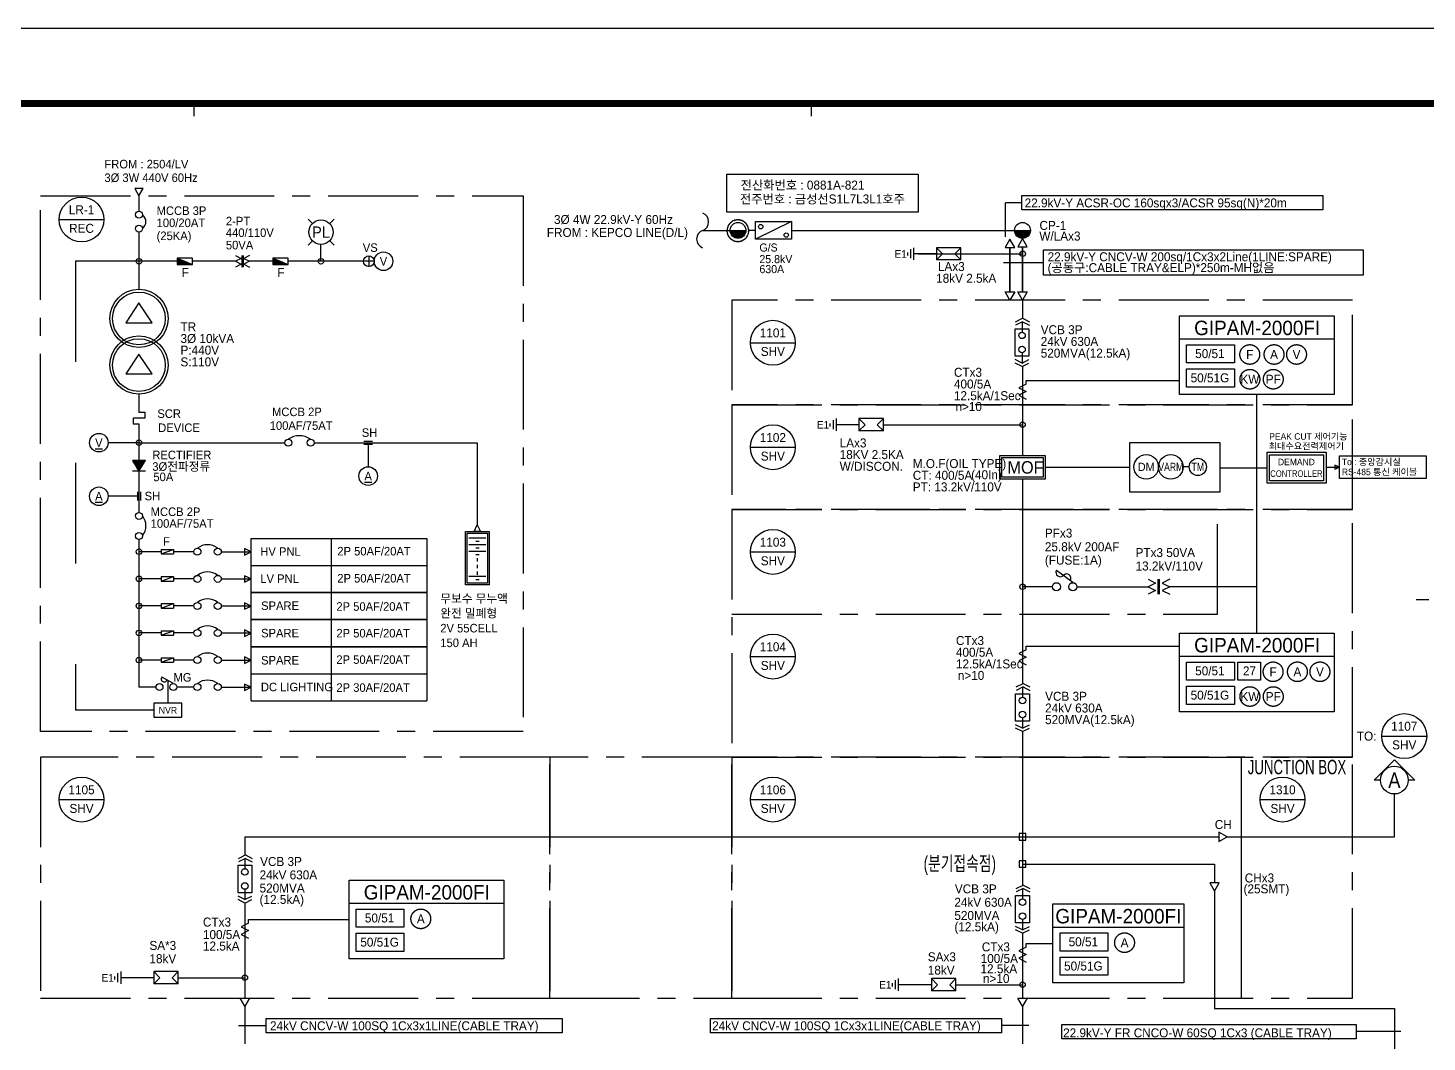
# Model space of a CAD drawing. Header units: millimetres. Extents: x 0 to 252300, y -45585 to -15885.
# Drawn here: x 17195 to 36651, y -29982 to -15885 of the extents above; entities that cross this region are included whole.
import ezdxf
from ezdxf.enums import TextEntityAlignment as Align

# ---------------------------------------------------------------- set-up
doc = ezdxf.new("R2010")
doc.units = ezdxf.units.MM
doc.header["$LTSCALE"] = 1000
for name, pattern in [('CEN', [62, 60, -1, 0, -1]), ('CENTER', [2, 1.25, -0.25, 0.25, -0.25]), ('ELP', [16.5, 14, -1, 0.5, -1]), ('ELP7', [28, 25, -1, 1, -1]), ('HID', [3, 1.5, -1.5]), ('PDS', [2.8, 1.4, -1.4])]:
    doc.linetypes.add(name, pattern=pattern)
for name, color, linetype in [('100', 4, 'Continuous'), ('11$0$TEXT', 3, 'Continuous'), ('11$1$SYM', 3, 'Continuous'), ('150', 6, 'Continuous'), ('50', 3, 'Continuous'), ('60', 2, 'Continuous'), ('ABC', 1, 'Continuous'), ('BUS', 6, 'Continuous'), ('CONTROL', 7, 'PDS'), ('CTRL', 2, 'Continuous'), ('e-line-sub', 3, 'Continuous'), ('E-MAIN-BUS', 11, 'Continuous'), ('E-TEXT-S', 3, 'Continuous'), ('e-text-s1', 2, 'Continuous'), ('E-TEXT1', 1, 'Continuous'), ('ELEC-TEXT', 2, 'Continuous'), ('K1', 4, 'ELP'), ('L1-CEILING', 3, 'Continuous'), ('L2', 7, 'Continuous'), ('L3-GROUND', 2, 'ELP'), ('line', 9, 'Continuous'), ('LINE3', 1, 'CENTER'), ('LL', 2, 'Continuous'), ('r', 1, 'Continuous'), ('RECEPTACLE', 2, 'Continuous'), ('sing', 2, 'Continuous'), ('SMALL', 2, 'Continuous'), ('SYM', 3, 'Continuous'), ('TXT', 3, 'Continuous'), ('W1', 3, 'Continuous'), ('wire', 2, 'Continuous'), ('XR-SHEET-SHT', 5, 'Continuous'), ('XREF', 7, 'CEN'), ('기호', 4, 'Continuous')]:
    doc.layers.add(name, color=color, linetype=linetype)
doc.layers.add('XR-SHEET-TEMP', color=171, linetype='Continuous', plot=False)
doc.styles.add('CW', font='')
doc.styles.get('CW').set_extended_font_data('Dotum')

# ---------------------------------------------------------------- blocks, each defined once
blk = doc.blocks.new('XR-FORM-EE', base_point=(461, 408))
at = {"layer": 'XR-SHEET-SHT', "color": 5}
blk.add_lwpolyline([(0, 118800), (168200, 118800), (168200, 0), (0, 0)], close=True, dxfattribs=at)
at = {"layer": 'XR-SHEET-SHT', "color": 5, "const_width": 400}
blk.add_lwpolyline([(9300, 114600), (163900, 114600), (163900, 4200), (9300, 4200)], close=True, dxfattribs=at)
at = {"layer": 'XR-SHEET-TEMP'}
for p, q in [((78000, 114600), (78000, 113900)), ((112350, 114600), (112350, 113900)), ((146700, 87000), (146000, 87000))]:
    blk.add_line(p, q, dxfattribs=at)

msp = doc.modelspace()

# ---------------------------------------------------------------- linework, layer by layer
at = {"color": 8}
for p, q in [((19269, -19128), (18738, -19128)), ((19269, -19090), (19350, -19171)), ((19269, -19098), (19342, -19171)), ((19269, -19105), (19335, -19171)), ((19269, -19113), (19327, -19171)), ((19269, -19121), (19319, -19171)), ((19269, -19128), (19312, -19171)), ((19269, -19136), (19304, -19171)), ((19269, -19143), (19297, -19171)), ((19269, -19151), (19289, -19171)), ((19269, -19158), (19282, -19171)), ((19269, -19166), (19274, -19171)), ((19274, -19087), (19357, -19171)), ((19286, -19092), (19365, -19171)), ((19299, -19098), (19372, -19171)), ((19311, -19103), (19380, -19171)), ((19324, -19108), (19387, -19171)), ((19337, -19113), (19395, -19171)), ((19349, -19118), (19403, -19171)), ((19362, -19123), (19410, -19171)), ((19374, -19128), (19418, -19171)), ((19387, -19133), (19425, -19171)), ((19400, -19138), (19433, -19171)), ((19412, -19143), (19440, -19171)), ((19425, -19148), (19448, -19171)), ((19437, -19153), (19455, -19171)), ((19450, -19158), (19463, -19171)), ((19463, -19163), (19471, -19171)), ((19475, -19168), (19478, -19171)), ((20599, -19090), (20679, -19171)), ((20599, -19098), (20672, -19171)), ((20599, -19105), (20664, -19171)), ((20599, -19113), (20657, -19171)), ((20599, -19121), (20649, -19171)), ((20599, -19128), (20642, -19171)), ((20599, -19136), (20634, -19171)), ((20599, -19143), (20626, -19171)), ((20599, -19151), (20619, -19171)), ((20599, -19158), (20611, -19171)), ((20599, -19166), (20604, -19171)), ((20603, -19087), (20687, -19171)), ((20616, -19092), (20694, -19171)), ((20628, -19098), (20702, -19171)), ((20641, -19103), (20710, -19171)), ((20654, -19108), (20717, -19171)), ((20666, -19113), (20725, -19171)), ((20679, -19118), (20732, -19171)), ((20691, -19123), (20740, -19171)), ((20704, -19128), (20747, -19171)), ((20717, -19133), (20755, -19171)), ((20729, -19138), (20762, -19171)), ((20742, -19143), (20770, -19171)), ((20754, -19148), (20778, -19171)), ((20767, -19153), (20785, -19171)), ((20780, -19158), (20793, -19171)), ((20792, -19163), (20800, -19171)), ((20805, -19168), (20808, -19171)), ((18738, -21650), (18311, -21650)), ((21173, -21650), (23444, -21650)), ((21865, -21629), (21986, -21629)), ((21865, -21669), (21986, -21669)), ((21926, -21669), (21926, -21985)), ((18648, -21900), (18760, -22012)), ((18655, -21900), (18763, -22007)), ((18660, -21921), (18757, -22017)), ((18663, -21900), (18766, -22002)), ((18671, -21900), (18769, -21997)), ((18673, -21941), (18754, -22022)), ((18679, -21900), (18772, -21992)), ((18685, -21962), (18751, -22027)), ((18687, -21900), (18775, -21987)), ((18695, -21900), (18778, -21982)), ((18698, -21982), (18748, -22032)), ((18703, -21900), (18781, -21977)), ((18711, -21900), (18784, -21973)), ((18719, -21900), (18787, -21968)), ((18727, -21900), (18790, -21963)), ((18735, -21900), (18793, -21958)), ((18743, -21900), (18796, -21953)), ((18751, -21900), (18799, -21948)), ((18759, -21900), (18802, -21943)), ((18767, -21900), (18805, -21938)), ((18775, -21900), (18808, -21933)), ((18783, -21900), (18811, -21928)), ((18791, -21900), (18814, -21923)), ((18799, -21900), (18817, -21918)), ((18807, -21900), (18820, -21913)), ((18815, -21900), (18823, -21908)), ((18823, -21900), (18826, -21903)), ((18710, -22003), (18745, -22037)), ((18723, -22023), (18742, -22042)), ((18735, -22044), (18739, -22047)), ((18718, -22334), (18718, -22455)), ((18758, -22334), (18758, -22455)), ((18718, -22395), (18311, -22395)), ((23399, -22883), (23444, -22792)), ((23489, -22883), (23399, -22883)), ((23444, -22792), (23489, -22883)), ((20207, -23123), (20207, -23213)), ((20297, -23168), (20207, -23123)), ((20297, -22980), (22744, -22980)), ((20297, -25238), (20297, -22980)), ((21410, -22980), (21410, -25238)), ((22744, -22980), (22744, -25238)), ((19049, -23166), (18738, -23166)), ((19503, -23166), (19218, -23166)), ((19883, -23166), (20293, -23166)), ((20207, -23213), (20297, -23168)), ((20207, -23500), (20207, -23590)), ((20297, -23545), (20207, -23500)), ((20297, -23356), (22744, -23356)), ((19049, -23543), (18738, -23543)), ((19503, -23543), (19218, -23543)), ((19883, -23543), (20293, -23543)), ((20207, -23590), (20297, -23545)), ((20297, -23733), (22744, -23733)), ((22744, -23733), (20297, -23733)), ((19049, -23919), (18738, -23919)), ((19503, -23919), (19218, -23919)), ((19883, -23919), (20293, -23919)), ((20207, -23876), (20207, -23966)), ((20297, -23921), (20207, -23876)), ((20207, -23966), (20297, -23921)), ((22744, -24109), (20297, -24109)), ((20297, -24109), (22744, -24109)), ((19049, -24295), (18738, -24295)), ((19503, -24295), (19218, -24295)), ((19883, -24295), (20293, -24295)), ((20207, -24252), (20207, -24343)), ((20297, -24297), (20207, -24252)), ((20207, -24343), (20297, -24297)), ((22744, -24486), (20297, -24486)), ((20297, -24486), (22744, -24486)), ((19049, -24672), (18738, -24672)), ((19503, -24672), (19218, -24672)), ((19883, -24672), (20293, -24672)), ((20207, -24629), (20207, -24719)), ((20297, -24674), (20207, -24629)), ((20207, -24719), (20297, -24674)), ((20297, -24862), (22744, -24862)), ((18975, -25048), (18738, -25048)), ((19218, -24999), (19056, -24910)), ((19503, -25048), (19266, -25048)), ((19883, -25048), (20293, -25048)), ((20207, -25005), (20207, -25095)), ((20297, -25050), (20207, -25005)), ((20207, -25095), (20297, -25050)), ((19335, -25270), (18947, -25270)), ((18947, -25270), (18947, -25468)), ((19335, -25468), (19335, -25270)), ((20297, -25238), (22744, -25238)), ((18947, -25468), (19335, -25468)), ((30981, -27085), (30981, -27174)), ((31070, -27085), (30981, -27085)), ((30981, -27174), (31070, -27174)), ((31070, -27174), (31070, -27085)), ((30981, -27464), (30981, -27553)), ((31070, -27464), (30981, -27464)), ((30981, -27553), (31070, -27553)), ((31070, -27553), (31070, -27464))]:
    msp.add_line(p, q, dxfattribs=at)
at = {"color": 8, "linetype": 'Continuous'}
msp.add_line((35248, -21991), (35432, -21991), dxfattribs=at)
at = {"color": 8, "linetype": 'PDS'}
msp.add_line((19141, -24957), (19141, -25270), dxfattribs=at)
at = {"color": 8}
for centre, radius in [((31030, -19024), 37.9), ((18738, -19128), 38.5), ((31019, -20158), 45.5), ((31019, -20354), 45.5), ((31026, -21400), 37.9), ((18738, -21650), 38.5), ((18738, -23166), 38.5), ((18738, -23543), 38.5), ((31026, -23653), 37.9), ((18738, -23919), 38.5), ((18738, -24295), 38.5), ((18738, -24672), 38.5), ((31026, -25234), 45.5), ((31026, -25430), 45.5), ((20212, -27618), 45.5), ((20212, -27813), 45.5), ((31026, -28037), 45.5), ((31026, -28233), 45.5), ((20212, -29088), 37.9), ((31026, -29185), 37.9)]:
    msp.add_circle(centre, radius, dxfattribs=at)
msp.add_arc((19089, -24935), 41, 143.1563, 338.887, dxfattribs=at)
at = {"layer": '100', "color": 8}
for centre, radius in [((18738, -19923), 405), ((18738, -19923), 367), ((18738, -20571), 405), ((18738, -20571), 367)]:
    msp.add_circle(centre, radius, dxfattribs=at)
at = {"layer": '11$0$TEXT', "color": 8}
for p, q in [((31017, -18214), (35201, -18214)), ((31017, -18414), (31017, -18214)), ((35201, -18214), (35201, -18414)), ((35201, -18414), (31017, -18414)), ((31320, -18967), (35765, -18967)), ((31320, -19323), (31320, -18967)), ((35765, -18967), (35765, -19323)), ((35765, -19323), (31320, -19323)), ((20506, -29654), (24622, -29654)), ((20506, -29854), (20506, -29654)), ((24622, -29654), (24622, -29854)), ((26685, -29654), (30732, -29654)), ((26685, -29854), (26685, -29654)), ((30732, -29654), (30732, -29854)), ((31572, -29738), (35666, -29738)), ((31572, -29938), (31572, -29738)), ((35666, -29738), (35666, -29938)), ((24622, -29854), (20506, -29854)), ((30732, -29854), (26685, -29854)), ((35666, -29938), (31572, -29938))]:
    msp.add_line(p, q, dxfattribs=at)
at = {"layer": '11$1$SYM', "color": 8}
for p, q in [((31017, -18314), (30790, -18314)), ((30790, -18609), (30790, -18314)), ((30790, -18789), (30790, -18609)), ((30761, -19145), (30941, -19145)), ((30936, -19145), (31116, -19145)), ((30941, -19145), (31145, -19145)), ((31116, -19145), (31320, -19145)), ((20122, -29754), (20302, -29754)), ((20302, -29754), (20506, -29754)), ((30936, -29754), (30732, -29754)), ((31116, -29754), (30936, -29754)), ((36108, -29838), (35666, -29838)), ((36288, -29838), (36108, -29838))]:
    msp.add_line(p, q, dxfattribs=at)
at = {"layer": '150', "color": 8}
for p, q in [((20080, -19047), (20161, -19088)), ((20278, -19047), (20198, -19088)), ((20161, -19088), (20080, -19128)), ((20080, -19128), (20161, -19169)), ((20161, -19169), (20080, -19209)), ((20198, -19088), (20278, -19128)), ((20278, -19128), (20198, -19169)), ((20198, -19169), (20278, -19209)), ((31078, -20784), (31233, -20784)), ((31078, -20836), (31078, -20784)), ((31078, -20836), (30974, -20887)), ((30974, -20887), (31078, -20939)), ((31078, -20939), (30974, -20991)), ((30974, -20991), (31078, -21043)), ((23468, -23023), (23421, -23023)), ((23468, -23116), (23421, -23116)), ((23468, -23209), (23421, -23209)), ((23444, -23255), (23444, -23302)), ((23444, -23349), (23444, -23395)), ((23444, -23442), (23444, -23488)), ((23468, -23558), (23421, -23558)), ((32771, -23549), (32875, -23601)), ((32875, -23601), (32771, -23653)), ((32771, -23653), (32875, -23704)), ((32875, -23704), (32771, -23756)), ((32911, -23756), (32911, -23549)), ((32933, -23756), (32933, -23549)), ((33073, -23549), (32969, -23601)), ((32969, -23601), (33073, -23653)), ((33073, -23653), (32969, -23704)), ((32969, -23704), (33073, -23756)), ((31078, -24478), (31233, -24478)), ((31078, -24530), (31078, -24478)), ((31078, -24530), (30974, -24581)), ((30974, -24581), (31078, -24633)), ((31078, -24633), (30974, -24685)), ((30974, -24685), (31078, -24737)), ((20264, -28331), (20160, -28382)), ((20160, -28382), (20264, -28434)), ((20264, -28279), (20419, -28279)), ((20264, -28331), (20264, -28279)), ((20264, -28434), (20160, -28486)), ((20160, -28486), (20264, -28538)), ((31078, -28662), (30974, -28714)), ((30974, -28714), (31078, -28766)), ((31078, -28766), (30974, -28818)), ((31078, -28611), (31233, -28611)), ((31078, -28662), (31078, -28611)), ((30974, -28818), (31078, -28870))]:
    msp.add_line(p, q, dxfattribs=at)
at = {"layer": '50', "color": 8}
for p, q in [((30170, -18939), (29830, -18939)), ((29915, -19024), (29830, -18939)), ((29830, -18939), (29830, -19109)), ((29830, -19109), (29915, -19024)), ((30085, -19024), (30170, -18939)), ((30170, -19109), (30085, -19024)), ((30170, -19109), (30170, -18939)), ((19269, -19086), (19483, -19171)), ((19269, -19086), (19269, -19171)), ((19483, -19086), (19269, -19086)), ((19269, -19171), (19483, -19171)), ((19483, -19171), (19483, -19086)), ((20599, -19086), (20812, -19171)), ((20599, -19086), (20599, -19171)), ((20812, -19086), (20599, -19086)), ((20599, -19171), (20812, -19171)), ((20812, -19171), (20812, -19086)), ((30170, -19109), (29830, -19109)), ((30930, -19969), (31026, -19921)), ((31026, -19969), (30930, -20017)), ((31026, -19921), (31121, -19969)), ((31026, -19969), (31121, -20017)), ((30923, -20447), (30923, -20065)), ((30923, -20065), (31114, -20065)), ((31114, -20065), (31114, -20447)), ((31114, -20447), (30923, -20447)), ((31019, -20543), (30923, -20495)), ((31019, -20591), (30923, -20543)), ((31019, -20543), (31114, -20495)), ((31019, -20591), (31114, -20543)), ((29091, -21315), (28751, -21315)), ((28836, -21400), (28751, -21315)), ((28751, -21315), (28751, -21485)), ((28751, -21485), (28836, -21400)), ((29006, -21400), (29091, -21315)), ((29091, -21485), (29006, -21400)), ((29091, -21485), (29091, -21315)), ((29091, -21485), (28751, -21485)), ((18828, -21900), (18648, -21900)), ((18648, -21900), (18738, -22048)), ((18738, -22048), (18828, -21900)), ((31345, -21833), (30707, -21833)), ((30707, -21833), (30707, -22152)), ((31317, -21861), (30735, -21861)), ((30735, -21861), (30735, -22124)), ((31317, -22124), (31317, -21861)), ((31345, -22152), (31345, -21833)), ((18828, -22048), (18648, -22048)), ((30707, -22152), (31345, -22152)), ((30735, -22124), (31317, -22124)), ((23281, -23628), (23281, -22883)), ((23281, -22883), (23607, -22883)), ((23305, -23605), (23305, -22906)), ((23305, -22906), (23584, -22906)), ((23584, -22906), (23584, -23605)), ((23607, -22883), (23607, -23628)), ((31726, -23596), (31498, -23425)), ((23607, -23628), (23281, -23628)), ((23584, -23605), (23305, -23605)), ((30937, -25045), (31033, -24998)), ((31033, -25045), (30937, -25093)), ((31033, -24998), (31128, -25045)), ((31033, -25045), (31128, -25093)), ((30930, -25523), (30930, -25141)), ((30930, -25141), (31121, -25141)), ((31121, -25141), (31121, -25523)), ((31121, -25523), (30930, -25523)), ((31026, -25619), (30930, -25571)), ((31026, -25667), (30930, -25619)), ((31026, -25619), (31121, -25571)), ((31026, -25667), (31121, -25619)), ((20123, -27429), (20219, -27381)), ((20219, -27429), (20123, -27476)), ((20219, -27381), (20315, -27429)), ((20219, -27429), (20315, -27476)), ((20116, -27907), (20116, -27524)), ((20116, -27524), (20308, -27524)), ((20308, -27524), (20308, -27907)), ((30937, -27848), (31033, -27800)), ((31033, -27800), (31128, -27848)), ((20308, -27907), (20116, -27907)), ((20212, -28002), (20116, -27955)), ((20212, -28050), (20116, -28002)), ((20212, -28002), (20308, -27955)), ((20212, -28050), (20308, -28002)), ((30930, -28326), (30930, -27944)), ((30930, -27944), (31121, -27944)), ((31033, -27848), (30937, -27896)), ((31033, -27848), (31128, -27896)), ((31121, -27944), (31121, -28326)), ((31121, -28326), (30930, -28326)), ((31026, -28422), (30930, -28374)), ((31026, -28422), (31121, -28374)), ((31026, -28470), (30930, -28422)), ((31026, -28470), (31121, -28422)), ((19285, -29003), (18945, -29003)), ((19030, -29088), (18945, -29003)), ((18945, -29003), (18945, -29173)), ((18945, -29173), (19030, -29088)), ((19285, -29173), (18945, -29173)), ((19200, -29088), (19285, -29003)), ((19285, -29173), (19200, -29088)), ((19285, -29173), (19285, -29003)), ((30099, -29100), (29759, -29100)), ((29844, -29185), (29759, -29100)), ((29759, -29100), (29759, -29270)), ((30014, -29185), (30099, -29100)), ((30099, -29270), (30099, -29100)), ((29759, -29270), (29844, -29185)), ((30099, -29270), (29759, -29270)), ((30099, -29270), (30014, -29185))]:
    msp.add_line(p, q, dxfattribs=at)
for centre, radius in [((18738, -18480), 48.5), ((18738, -18674), 48.5), ((20815, -21650), 48.5), ((21125, -21650), 48.5), ((18738, -22668), 48.5), ((18738, -22947), 48.5), ((19552, -23166), 48.5), ((19835, -23166), 48.5), ((19552, -23543), 48.5), ((19835, -23543), 48.5), ((31498, -23653), 56.9), ((31726, -23653), 56.9), ((19552, -23919), 48.5), ((19835, -23919), 48.5), ((19552, -24295), 48.5), ((19835, -24295), 48.5), ((19552, -24672), 48.5), ((19835, -24672), 48.5), ((19024, -25048), 48.5), ((19218, -25048), 48.5), ((19552, -25048), 48.5), ((19835, -25048), 48.5)]:
    msp.add_circle(centre, radius, dxfattribs=at)
for centre, radius, start, end in [((18714, -18577), 121, 306.8699, 53.1301), ((20970, -21824), 271, 55.2024, 124.7976), ((18611, -22807), 224, 321.5681, 38.4319), ((19693, -23299), 230, 52.1172, 127.8828), ((19693, -23676), 230, 52.1172, 127.8828), ((31551, -23453), 60.1, 151.7556, 316.1358), ((31640, -23533), 58.7, 325.7692, 140.1459), ((19693, -24052), 230, 52.1172, 127.8828), ((19693, -24428), 230, 52.1172, 127.8828), ((19693, -24805), 230, 52.1172, 127.8828), ((19693, -25181), 230, 52.1172, 127.8828)]:
    msp.add_arc(centre, radius, start, end, dxfattribs=at)
at = {"layer": '60', "color": 8}
for p, q in [((31019, -19969), (31019, -20113)), ((31019, -20399), (31019, -20543)), ((19049, -23135), (19218, -23135)), ((19049, -23135), (19049, -23197)), ((19049, -23197), (19218, -23135)), ((19218, -23135), (19218, -23197)), ((23561, -22976), (23328, -22976)), ((23561, -23069), (23328, -23069)), ((19049, -23197), (19218, -23197)), ((23561, -23162), (23328, -23162)), ((19049, -23512), (19218, -23512)), ((19049, -23512), (19049, -23574)), ((19049, -23574), (19218, -23512)), ((19218, -23512), (19218, -23574)), ((23561, -23512), (23328, -23512)), ((19049, -23574), (19218, -23574)), ((19049, -23888), (19218, -23888)), ((19049, -23888), (19049, -23950)), ((19049, -23950), (19218, -23888)), ((19218, -23888), (19218, -23950)), ((19049, -23950), (19218, -23950)), ((19049, -24264), (19218, -24264)), ((19049, -24264), (19049, -24326)), ((19049, -24326), (19218, -24264)), ((19218, -24264), (19218, -24326)), ((19049, -24326), (19218, -24326)), ((19049, -24641), (19218, -24641)), ((19049, -24641), (19049, -24703)), ((19049, -24703), (19218, -24641)), ((19049, -24703), (19218, -24703)), ((19218, -24641), (19218, -24703)), ((31026, -25045), (31026, -25189)), ((31026, -25476), (31026, -25619)), ((20212, -27429), (20212, -27572)), ((20212, -27859), (20212, -28002)), ((31026, -27848), (31026, -27992)), ((31026, -28278), (31026, -28422))]:
    msp.add_line(p, q, dxfattribs=at)
at = {"layer": 'ABC', "color": 8}
msp.add_line((17628, -18548), (18253, -18548), dxfattribs=at)
msp.add_circle((17940, -18548), 312, dxfattribs=at)
at = {"layer": 'BUS', "color": 8}
for p, q in [((18738, -18218), (18738, -18432)), ((18738, -18723), (18738, -19518)), ((27815, -18699), (30916, -18699)), ((30851, -19554), (30851, -18935)), ((30851, -18935), (30851, -19554)), ((31026, -19554), (31026, -18927)), ((31026, -18927), (31026, -19554)), ((18738, -19706), (18554, -19982)), ((18922, -19982), (18738, -19706)), ((31026, -19668), (31026, -19921)), ((18554, -19982), (18922, -19982)), ((18738, -20419), (18554, -20695)), ((18922, -20695), (18738, -20419)), ((31026, -20587), (31026, -21833)), ((18554, -20695), (18922, -20695)), ((18738, -20976), (18738, -21225)), ((31026, -22152), (31026, -24998)), ((31026, -25667), (31026, -27800)), ((36197, -27130), (36197, -26534)), ((20212, -27130), (33757, -27130)), ((20212, -27130), (20212, -27381)), ((33871, -27130), (35617, -27130)), ((35617, -27130), (36197, -27130)), ((31026, -27508), (31026, -27508)), ((31026, -27508), (33697, -27508)), ((33697, -27508), (33697, -27771)), ((33697, -27885), (33697, -29518)), ((20212, -28050), (20212, -29372)), ((31026, -28470), (31026, -29372)), ((20212, -29485), (20212, -30009)), ((31026, -29485), (31026, -30009)), ((33697, -29518), (36198, -29518)), ((36198, -29518), (36198, -30280))]:
    msp.add_line(p, q, dxfattribs=at)
at = {"layer": 'CONTROL', "color": 8}
for p, q in [((17856, -19128), (17856, -25369)), ((18738, -19128), (17856, -19128)), ((18947, -25369), (17856, -25369))]:
    msp.add_line(p, q, dxfattribs=at)
at = {"layer": 'CTRL', "color": 8}
for p, q in [((21270, -19128), (21270, -18894)), ((21935, -19054), (21935, -19203)), ((20080, -19128), (19483, -19128)), ((20599, -19128), (20278, -19128)), ((22010, -19128), (20812, -19128))]:
    msp.add_line(p, q, dxfattribs=at)
msp.add_circle((21270, -19128), 38.5, dxfattribs=at)
at = {"layer": 'e-line-sub', "color": 8}
for p, q in [((35914, -26341), (36197, -26061)), ((36197, -26061), (36480, -26341)), ((36004, -26341), (35914, -26341)), ((36480, -26341), (36390, -26341))]:
    msp.add_line(p, q, dxfattribs=at)
msp.add_circle((36197, -26341), 193, dxfattribs=at)
at = {"layer": 'E-MAIN-BUS', "color": 8}
for p, q in [((18738, -21390), (18738, -21900)), ((18738, -21650), (20767, -21650)), ((18738, -22048), (18738, -22620)), ((18738, -22995), (18738, -25048))]:
    msp.add_line(p, q, dxfattribs=at)
at = {"layer": 'E-TEXT1', "color": 8}
msp.add_line((23444, -21650), (23444, -22792), dxfattribs=at)
at = {"layer": 'ELEC-TEXT', "color": 8}
for centre, start, end in [((26532, -18579), 290.8117, 69.1883), ((26623, -18819), 110.8117, 249.1883)]:
    msp.add_arc(centre, 129, start, end, dxfattribs=at)
at = {"layer": 'K1', "color": 8, "linetype": 'ELP7', "ltscale": 0.5}
msp.add_line((34072, -29372), (34072, -26021), dxfattribs=at)
at = {"layer": 'L1-CEILING', "color": 8}
for p, q in [((21150, -18603), (21090, -18543)), ((21391, -18603), (21451, -18543)), ((21150, -18844), (21090, -18904)), ((21391, -18844), (21451, -18904)), ((26959, -18699), (27179, -18698)), ((26959, -18707), (26968, -18699)), ((26962, -18725), (26988, -18699)), ((26967, -18740), (27008, -18699)), ((26974, -18754), (27029, -18699)), ((26982, -18766), (27049, -18699)), ((26992, -18777), (27070, -18699)), ((27003, -18786), (27090, -18699)), ((27015, -18794), (27111, -18699)), ((27029, -18801), (27131, -18698)), ((27045, -18806), (27151, -18698)), ((27062, -18808), (27172, -18698)), ((27084, -18807), (27178, -18713)), ((27112, -18800), (27170, -18741)), ((30916, -18699), (31136, -18698)), ((30916, -18707), (30925, -18699)), ((30919, -18725), (30945, -18699)), ((30924, -18740), (30966, -18699)), ((30931, -18754), (30986, -18699)), ((30939, -18766), (31006, -18699)), ((30949, -18777), (31027, -18699)), ((30960, -18786), (31047, -18699)), ((30972, -18794), (31068, -18699)), ((30986, -18801), (31088, -18698)), ((31002, -18806), (31108, -18698)), ((31020, -18808), (31129, -18698)), ((31041, -18807), (31135, -18713)), ((31069, -18800), (31127, -18741)), ((20170, -19047), (20170, -19209)), ((20188, -19047), (20188, -19209)), ((29575, -19024), (31030, -19024)), ((34286, -23653), (34286, -20981)), ((29091, -21400), (31026, -21400)), ((32520, -21993), (31345, -21993)), ((33344, -21987), (33259, -21987)), ((31783, -23653), (32771, -23653)), ((34286, -23653), (33073, -23653)), ((34286, -24297), (34286, -23653)), ((19285, -29088), (20212, -29088)), ((30099, -29185), (31026, -29185))]:
    msp.add_line(p, q, dxfattribs=at)
for centre, radius in [((21270, -18723), 170), ((27069, -18699), 110), ((31026, -18699), 110)]:
    msp.add_circle(centre, radius, dxfattribs=at)
at = {"layer": 'L2', "color": 8}
for p, q in [((29431, -19047), (29431, -19005)), ((29473, -19087), (29473, -18960)), ((29516, -19109), (29516, -18939)), ((29830, -19024), (29516, -19024)), ((28352, -21423), (28352, -21381)), ((28395, -21464), (28395, -21336)), ((28437, -21485), (28437, -21315)), ((28751, -21400), (28437, -21400)), ((31441, -23653), (31026, -23653)), ((18404, -29112), (18404, -29069)), ((18446, -29152), (18446, -29024)), ((18489, -29173), (18489, -29003)), ((18945, -29088), (18489, -29088)), ((29217, -29208), (29217, -29166)), ((29260, -29249), (29260, -29121)), ((29302, -29270), (29302, -29100)), ((29759, -29185), (29302, -29185))]:
    msp.add_line(p, q, dxfattribs=at)
for centre, radius in [((32746, -21987), 171), ((33088, -21987), 171), ((33464, -21987), 120)]:
    msp.add_circle(centre, radius, dxfattribs=at)
at = {"layer": 'L3-GROUND', "color": 8}
for p, q in [((33209, -19885), (35362, -19885)), ((33209, -20981), (33209, -19885)), ((35362, -19885), (35362, -20981)), ((33209, -20208), (35362, -20208)), ((33308, -20288), (33972, -20288)), ((33308, -20540), (33308, -20288)), ((33972, -20288), (33972, -20540)), ((33972, -20540), (33308, -20540)), ((33308, -20625), (33972, -20625)), ((33308, -20877), (33308, -20625)), ((33972, -20625), (33972, -20877)), ((35362, -20981), (33209, -20981)), ((33972, -20877), (33308, -20877)), ((33209, -24297), (35362, -24297)), ((33209, -25392), (33209, -24297)), ((35362, -24297), (35362, -25392)), ((33209, -24620), (35362, -24620)), ((33308, -24699), (33972, -24699)), ((33308, -24952), (33308, -24699)), ((33972, -24699), (33972, -24952)), ((34019, -24699), (34335, -24699)), ((34019, -24952), (34019, -24699)), ((34335, -24699), (34335, -24952)), ((33972, -24952), (33308, -24952)), ((33308, -25036), (33972, -25036)), ((33308, -25288), (33308, -25036)), ((33972, -25036), (33972, -25288)), ((34335, -24952), (34019, -24952)), ((33972, -25288), (33308, -25288)), ((35362, -25392), (33209, -25392)), ((21661, -27731), (23814, -27731)), ((21661, -28826), (21661, -27731)), ((23814, -27731), (23814, -28826)), ((21661, -28054), (23814, -28054)), ((21761, -28134), (22424, -28134)), ((21761, -28386), (21761, -28134)), ((22424, -28134), (22424, -28386)), ((31448, -28063), (33267, -28063)), ((31448, -29158), (31448, -28063)), ((33267, -28063), (33267, -29158)), ((22424, -28386), (21761, -28386)), ((31448, -28386), (33267, -28386)), ((21761, -28470), (22424, -28470)), ((21761, -28723), (21761, -28470)), ((22424, -28470), (22424, -28723)), ((31548, -28465), (32211, -28465)), ((31548, -28718), (31548, -28465)), ((32211, -28465), (32211, -28718)), ((22424, -28723), (21761, -28723)), ((32211, -28718), (31548, -28718)), ((23814, -28826), (21661, -28826)), ((31548, -28802), (32211, -28802)), ((31548, -29055), (31548, -28802)), ((32211, -28802), (32211, -29055)), ((33267, -29158), (31448, -29158)), ((32211, -29055), (31548, -29055))]:
    msp.add_line(p, q, dxfattribs=at)
for centre in [(34186, -20424), (34524, -20424), (34837, -20424), (34188, -20768), (34513, -20768), (34511, -24835), (34849, -24835), (35162, -24835), (34188, -25179), (34513, -25179), (22658, -28270), (32445, -28601)]:
    msp.add_circle(centre, 137, dxfattribs=at)
at = {"layer": 'line', "color": 8}
for p, q in [((26916, -17918), (29576, -17918)), ((26916, -18445), (26916, -17918)), ((29576, -17918), (29576, -18445)), ((29576, -18445), (26916, -18445))]:
    msp.add_line(p, q, dxfattribs=at)
at = {"layer": 'line', "color": 8, "linetype": 'Continuous'}
for p, q in [((31233, -20784), (33209, -20784)), ((31233, -24478), (33209, -24478)), ((20419, -28279), (21661, -28279)), ((31233, -28611), (31448, -28611))]:
    msp.add_line(p, q, dxfattribs=at)
at = {"layer": 'LINE3', "color": 8}
for p, q in [((17370, -18218), (24081, -18218)), ((17370, -25666), (17370, -18218)), ((24081, -18218), (24081, -25666)), ((35617, -19668), (26984, -19668)), ((26984, -19668), (26984, -21123)), ((35617, -21123), (35617, -19668)), ((26984, -21123), (35617, -21123)), ((35617, -21123), (26984, -21123)), ((26984, -21123), (26984, -22578)), ((35617, -22578), (35617, -21123)), ((26984, -22578), (35617, -22578)), ((33736, -22578), (26984, -22578)), ((26984, -22578), (26984, -24033)), ((35617, -22578), (26984, -22578)), ((26984, -22578), (26984, -26021)), ((33736, -24033), (33736, -22578)), ((35617, -26021), (35617, -22578)), ((26984, -24033), (33736, -24033)), ((24081, -25666), (17370, -25666)), ((24451, -26021), (17370, -26021)), ((17370, -26021), (17370, -29372)), ((24451, -29372), (24451, -26021)), ((26984, -26021), (24451, -26021)), ((24451, -26021), (24451, -29372)), ((26984, -26021), (35617, -26021)), ((35617, -26021), (26984, -26021)), ((26984, -26021), (26984, -29372)), ((26984, -29372), (26984, -26021)), ((35617, -29372), (35617, -26021)), ((17370, -29372), (24451, -29372)), ((24451, -29372), (26984, -29372)), ((26984, -29372), (35617, -29372))]:
    msp.add_line(p, q, dxfattribs=at)
at = {"layer": 'LL', "color": 8}
for p, q in [((27815, -18577), (27313, -18821)), ((27313, -18577), (27815, -18577)), ((27313, -18821), (27313, -18577)), ((27815, -18577), (27815, -18821)), ((27815, -18821), (27313, -18821))]:
    msp.add_line(p, q, dxfattribs=at)
for centre in [(27385, -18647), (27740, -18763)]:
    msp.add_circle(centre, 30.4, dxfattribs=at)
at = {"layer": 'r', "color": 8}
for p, q in [((35432, -21835), (36639, -21835)), ((35432, -22147), (35432, -21835)), ((36639, -21835), (36639, -22147)), ((36639, -22147), (35432, -22147))]:
    msp.add_line(p, q, dxfattribs=at)
at = {"layer": 'RECEPTACLE', "color": 8}
for p, q in [((26578, -18699), (26959, -18699)), ((27313, -18699), (27220, -18699)), ((32520, -21646), (33770, -21646)), ((32520, -22339), (32520, -21646)), ((33770, -21646), (33770, -22339)), ((33770, -22339), (32520, -22339))]:
    msp.add_line(p, q, dxfattribs=at)
for centre, radius, start, end in [((26928, -18680), 11, 115.6359, 225.6359), ((26932, -18663), 11, 108.6711, 218.6711), ((26937, -18647), 11, 101.7064, 211.7064), ((26945, -18631), 11, 94.7417, 204.7417), ((26955, -18617), 11, 87.7769, 197.7769), ((26966, -18604), 11, 80.8122, 190.8122), ((26979, -18592), 11, 73.8475, 183.8475), ((26993, -18582), 11, 66.8828, 176.8828), ((27008, -18574), 11, 59.918, 169.918), ((27024, -18568), 11, 52.9533, 162.9533), ((27040, -18564), 11, 45.9886, 155.9886), ((27058, -18561), 11, 39.0238, 149.0238), ((27075, -18561), 11, 32.0591, 142.0591), ((27092, -18563), 11, 25.0944, 135.0944), ((27109, -18567), 11, 18.1297, 128.1297), ((27125, -18573), 11, 11.1649, 121.1649), ((27140, -18581), 11, 4.2002, 114.2002), ((27154, -18591), 11, 357.2355, 107.2355), ((27167, -18602), 11, 350.2707, 100.2707), ((27178, -18615), 11, 343.306, 93.306), ((27188, -18629), 11, 336.3413, 86.3413), ((27196, -18644), 11, 329.3766, 79.3766), ((27202, -18660), 11, 322.4118, 72.4118), ((27207, -18677), 11, 315.4471, 65.4471), ((26926, -18697), 11, 122.6006, 232.6006), ((26926, -18714), 11, 129.5653, 239.5653), ((26929, -18731), 11, 136.5301, 246.5301), ((26933, -18748), 11, 143.4948, 253.4948), ((26940, -18763), 11, 150.4595, 260.4595), ((26948, -18779), 11, 157.4242, 267.4242), ((26958, -18792), 11, 164.389, 274.389), ((26970, -18805), 11, 171.3537, 281.3537), ((26983, -18816), 11, 178.3184, 288.3184), ((26997, -18826), 11, 185.2832, 295.2832), ((27013, -18833), 11, 192.2479, 302.2479), ((27029, -18839), 11, 199.2126, 309.2126), ((27046, -18842), 11, 206.1773, 316.1773), ((27063, -18844), 11, 213.1421, 323.1421), ((27080, -18844), 11, 220.1068, 330.1068), ((27097, -18841), 11, 227.0715, 337.0715), ((27114, -18836), 11, 234.0363, 344.0363), ((27129, -18830), 11, 241.001, 351.001), ((27144, -18821), 11, 247.9657, 357.9657), ((27158, -18811), 11, 254.9304, 4.9304), ((27171, -18799), 11, 261.8952, 11.8952), ((27182, -18786), 11, 268.8599, 18.8599), ((27191, -18772), 11, 275.8246, 25.8246), ((27198, -18756), 11, 282.7894, 32.7894), ((27204, -18740), 11, 289.7541, 39.7541), ((27207, -18723), 11, 296.7188, 46.7188), ((27209, -18694), 11, 308.4824, 58.4824), ((27211, -18709), 7.57, 302.6006, 52.6006)]:
    msp.add_arc(centre, radius, start, end, dxfattribs=at)
at = {"layer": 'sing', "color": 8}
for p, q in [((30851, -18821), (30786, -18935)), ((30917, -18935), (30851, -18821)), ((31026, -18813), (30960, -18927)), ((31092, -18927), (31026, -18813)), ((30786, -18935), (30917, -18935)), ((30960, -18927), (31092, -18927)), ((30851, -19668), (30786, -19554)), ((30786, -19554), (30917, -19554)), ((30917, -19554), (30851, -19668)), ((31026, -19668), (30960, -19554)), ((30960, -19554), (31092, -19554)), ((31092, -19554), (31026, -19668)), ((18656, -21308), (18656, -21390)), ((18820, -21308), (18656, -21308)), ((18656, -21390), (18738, -21390)), ((18738, -21225), (18820, -21225)), ((18820, -21225), (18820, -21308)), ((33871, -27130), (33757, -27064)), ((33757, -27064), (33757, -27195)), ((33757, -27195), (33871, -27130)), ((33763, -27771), (33631, -27771)), ((33631, -27771), (33697, -27885)), ((33697, -27885), (33763, -27771)), ((20212, -29485), (20146, -29372)), ((20146, -29372), (20278, -29372)), ((20278, -29372), (20212, -29485)), ((31026, -29485), (30960, -29372)), ((30960, -29372), (31092, -29372)), ((31092, -29372), (31026, -29485))]:
    msp.add_line(p, q, dxfattribs=at)
at = {"layer": 'SMALL', "color": 8}
for centre, radius in [((21935, -19128), 74.7), ((22139, -19128), 129), ((18181, -21650), 129), ((21926, -22114), 129), ((18181, -22395), 129)]:
    msp.add_circle(centre, radius, dxfattribs=at)
at = {"layer": 'SYM', "color": 8}
for p, q in [((27242, -20260), (27866, -20260)), ((27242, -21714), (27866, -21714)), ((27242, -23169), (27866, -23169)), ((27242, -24624), (27866, -24624)), ((36023, -25728), (36648, -25728)), ((17628, -26612), (18253, -26612)), ((27242, -26612), (27866, -26612)), ((34330, -26612), (34954, -26612))]:
    msp.add_line(p, q, dxfattribs=at)
for centre in [(27554, -20260), (27554, -21714), (27554, -23169), (27554, -24624), (36335, -25728), (17940, -26612), (27554, -26612), (34642, -26612)]:
    msp.add_circle(centre, 312, dxfattribs=at)
at = {"layer": 'TXT', "color": 8}
msp.add_line((33770, -21999), (34427, -21999), dxfattribs=at)
at = {"layer": 'W1', "color": 8}
for p, q in [((34427, -21784), (35248, -21784)), ((34427, -22214), (34427, -21784)), ((35248, -21784), (35248, -22214)), ((35248, -22214), (34427, -22214))]:
    msp.add_line(p, q, dxfattribs=at)
at = {"layer": 'W1', "color": 8, "linetype": 'HID', "ltscale": 0.5}
for p, q in [((34462, -21818), (35213, -21818)), ((34462, -22180), (34462, -21818)), ((35213, -21818), (35213, -22180)), ((35213, -22180), (34462, -22180))]:
    msp.add_line(p, q, dxfattribs=at)
at = {"layer": 'wire', "color": 8}
for p, q in [((35432, -21991), (35367, -21964)), ((35367, -21964), (35367, -22018)), ((35367, -22018), (35432, -21991))]:
    msp.add_line(p, q, dxfattribs=at)
at = {"layer": '기호', "color": 8}
msp.add_lwpolyline([(18738, -18218), (18797, -18117), (18679, -18117)], close=True, dxfattribs=at)

# ---------------------------------------------------------------- block references
at = {"layer": 'XREF', "xscale": 0.25, "yscale": 0.25, "zscale": 0.25}
msp.add_blockref('XR-FORM-EE', (115, -45483), dxfattribs=at)

# ---------------------------------------------------------------- texts
at = {"layer": '60', "color": 8, "style": 'CW'}
for s, height, p in [('VCB 3P', 125, (31279, -20142)), ('24kV 630A', 125, (31279, -20305)), ('520MVA(12.5kA)', 125, (31279, -20467)), ('400/5A', 125, (30072, -20897)), ('12.5kA/1Sec', 125, (30072, -21059)), ('n>10', 125, (30093, -21210)), ('무보수 무누액', 119, (22929, -23877)), ('완전 밀폐형', 119, (22929, -24081)), ('2V 55CELL', 119, (22929, -24288)), ('150 AH', 119, (22929, -24492)), ('400/5A', 125, (30100, -24626)), ('12.5kA/1Sec', 125, (30100, -24788)), ('n>10', 125, (30126, -24948)), ('VCB 3P', 125, (31340, -25238)), ('24kV 630A', 125, (31340, -25401)), ('520MVA(12.5kA)', 125, (31340, -25563)), ('VCB 3P', 125, (20423, -27535)), ('24kV 630A', 125, (20416, -27721)), ('520MVA', 125, (20416, -27904)), ('VCB 3P', 125, (30085, -27916)), ('(12.5kA)', 125, (20416, -28062)), ('24kV 630A', 125, (30078, -28102)), ('520MVA', 125, (30078, -28285)), ('(12.5kA)', 125, (30079, -28442)), ('12.5kA', 125, (19628, -28710)), ('100/5A', 125, (19628, -28551)), ('100/5A', 125, (30444, -28883)), ('12.5kA', 125, (30442, -29026)), ('n>10', 125, (30476, -29162))]:
    msp.add_text(s, height=height, dxfattribs=at).set_placement(p)
at = {"layer": 'ABC', "color": 8, "style": 'CW'}
for s, p in [('LR-1', (17940, -18411)), ('REC', (17940, -18670)), ('1101', (27554, -20123)), ('SHV', (27554, -20382)), ('1102', (27554, -21578)), ('SHV', (27554, -21837)), ('1103', (27554, -23033)), ('SHV', (27554, -23292)), ('1104', (27554, -24487)), ('SHV', (27554, -24747)), ('TO:', (35812, -25729)), ('1107', (36335, -25592)), ('SHV', (36335, -25851)), ('1105', (17940, -26476)), ('1106', (27554, -26476)), ('1310', (34642, -26476)), ('SHV', (17940, -26735)), ('SHV', (27554, -26735)), ('SHV', (34642, -26735))]:
    msp.add_text(s, height=125, dxfattribs=at).set_placement(p, align=Align.MIDDLE)
at = {"layer": 'E-TEXT-S', "color": 8, "style": 'CW'}
for s, p in [('V', (22139, -19128)), ('%%UV', (18181, -21650)), ('%%UA', (21926, -22114)), ('%%UA', (18181, -22395))]:
    msp.add_text(s, height=119, dxfattribs=at).set_placement(p, align=Align.MIDDLE)
at = {"layer": 'e-text-s1', "color": 8, "style": 'CW'}
for s, p in [('VS', (21851, -18998)), ('SH', (21837, -21569)), ('SH', (18817, -22451)), ('MG', (19219, -24972))]:
    msp.add_text(s, height=119, dxfattribs=at).set_placement(p)
msp.add_text('NVR', height=93.1, dxfattribs=at).set_placement((19141, -25369), align=Align.MIDDLE)
at = {"layer": 'ELEC-TEXT', "color": 8, "style": 'CW'}
for s, p in [('22.9kV-Y ACSR-OC 160sqx3/ACSR 95sq(N)*20m', (31056, -18379)), ('3Ø 4W 22.9kV-Y 60Hz', (24510, -18610)), ('CP-1', (31262, -18692)), ('W/LAx3', (31260, -18840)), ('22.9kV-Y CNCV-W 200sq/1Cx3x2Line(1LINE:SPARE)', (31375, -19128)), ('(공동구:CABLE TRAY&ELP)*250m-MH없음', (31375, -19279)), ('CH', (33700, -27021)), ('24kV CNCV-W 100SQ 1Cx3x1LINE(CABLE TRAY)', (20561, -29819)), ('24kV CNCV-W 100SQ 1Cx3x1LINE(CABLE TRAY)', (26710, -29819)), ('22.9kV-Y FR CNCO-W 60SQ 1Cx3 (CABLE TRAY)', (31591, -29917))]:
    msp.add_text(s, height=125, dxfattribs=at).set_placement(p)
msp.add_text('FROM : KEPCO LINE(D/L)', height=125, dxfattribs=at).set_placement((25392, -18727), align=Align.MIDDLE_CENTER)
at = {"layer": 'L3-GROUND', "color": 8, "style": 'CW'}
for s, height, p in [('GIPAM-2000FI', 200.89, (34289, -20155)), ('50/51', 125, (33632, -20474)), ('50/51G', 125, (33632, -20811)), ('GIPAM-2000FI', 200.89, (34289, -24566)), ('50/51', 125, (33632, -24885)), ('27', 125, (34182, -24885)), ('50/51G', 125, (33632, -25222)), ('GIPAM-2000FI', 200.89, (22741, -28001)), ('50/51', 125, (22085, -28320)), ('GIPAM-2000FI', 200.89, (32359, -28333)), ('50/51G', 125, (22085, -28656)), ('50/51', 125, (31872, -28651)), ('50/51G', 125, (31872, -28988))]:
    msp.add_text(s, height=height, dxfattribs=at).set_placement(p, align=Align.CENTER)
for s, p in [('F', (34186, -20424)), ('A', (34524, -20424)), ('V', (34837, -20424)), ('KW', (34188, -20768)), ('PF', (34513, -20768)), ('F', (34511, -24835)), ('A', (34849, -24835)), ('V', (35162, -24835)), ('KW', (34188, -25179)), ('PF', (34513, -25179)), ('A', (22658, -28270)), ('A', (32445, -28601))]:
    msp.add_text(s, height=125, dxfattribs=at).set_placement(p, align=Align.MIDDLE)
for s, p in [('PEAK CUT 제어기능', (34457, -21609)), ('최대수요전력제어기', (34449, -21743)), ('To : 중앙감시실', (35467, -21962)), ('RS-485 통신 케이블', (35467, -22102))]:
    msp.add_text(s, height=90.4, dxfattribs=at).set_placement(p)
msp.add_text('DEMAND', height=90.4, dxfattribs=at).set_placement((34835, -21918), align=Align.MIDDLE_CENTER)
at = {"layer": 'L3-GROUND', "color": 8, "style": 'CW', "width": 0.9}
msp.add_text('CONTROLLER', height=90.4, dxfattribs=at).set_placement((34835, -22080), align=Align.MIDDLE_CENTER)
at = {"layer": 'L3-GROUND', "color": 8, "style": 'CW', "width": 0.7}
for s, height, p in [('JUNCTION BOX', 200.89, (34843, -26260)), ('(분기접속점)', 200.9, (30154, -27599))]:
    msp.add_text(s, height=height, dxfattribs=at).set_placement(p, align=Align.CENTER)
at = {"layer": 'line', "color": 8, "style": 'CW'}
for s, height, p in [('FROM : 2504/LV', 118.97, (18258, -17837)), ('3%%C 3W 440V 60Hz', 118.97, (18258, -18026)), ('MCCB 3P ', 119, (18984, -18484)), ('100/20AT', 119, (18984, -18653)), ('440/110V', 119, (19947, -18790)), ('2-PT', 119, (19947, -18629)), ('(25KA)', 119, (18984, -18834)), ('50VA', 119, (19947, -18963)), ('G/S', 112.5, (27367, -18993)), ('25.8kV', 112.5, (27367, -19154)), ('F', 124, (19334, -19346)), ('F', 124, (20664, -19346)), ('630A', 112.5, (27367, -19293)), ('LAx3', 125, (29849, -19264)), ('18kV 2.5kA', 125, (29825, -19427)), ('TR', 125, (19316, -20101)), ('3Ø 10kVA', 125, (19316, -20264)), ('P:440V', 125, (19316, -20426)), ('S:110V', 125, (19316, -20589)), ('CTx3', 125, (30072, -20734)), ('SCR', 119, (18994, -21306)), ('MCCB 2P ', 119, (20589, -21281)), ('DEVICE', 119, (19006, -21502)), ('100AF/75AT', 119, (20557, -21472)), ('LAx3', 125, (28483, -21716)), ('RECTIFIER', 119, (18924, -21880)), ('18KV 2.5KA', 125, (28483, -21878)), ('3Ø전파정류', 119, (18924, -22041)), ('W/DISCON.', 125, (28483, -22041)), ('M.O.F(OIL TYPE)', 125, (29500, -22003)), ('MOF', 173, (30816, -22080)), ('50A', 119, (18939, -22185)), ('CT: 400/5A', 125, (29500, -22166)), ('(40In)', 125, (30311, -22158)), ('PT: 13.2kV/110V', 125, (29500, -22328)), ('MCCB 2P ', 119, (18901, -22670)), ('100AF/75AT', 119, (18901, -22833)), ('PFx3', 125, (31337, -22969)), ('F', 119, (19074, -23083)), ('HV PNL', 119, (20426, -23223)), ('2P 50AF/20AT', 118.97, (21497, -23218)), ('25.8kV 200AF', 125, (31337, -23159)), ('PTx3 50VA', 125, (32598, -23240)), ('(FUSE:1A)', 125, (31337, -23345)), ('13.2kV/110V', 125, (32598, -23427)), ('LV PNL', 119, (20426, -23600)), ('2P 50AF/20AT', 118.97, (21497, -23594)), ('SPARE', 119, (20437, -23976)), ('2P 50AF/20AT', 118.97, (21484, -23987)), ('SPARE', 119, (20437, -24357)), ('2P 50AF/20AT', 118.97, (21484, -24358)), ('CTx3', 125, (30100, -24463)), ('SPARE', 119, (20437, -24734)), ('2P 50AF/20AT', 118.97, (21484, -24725)), ('DC LIGHTING', 118.97, (20434, -25106)), ('2P 30AF/20AT', 118.97, (21484, -25114)), ('(25SMT)', 125, (34100, -27915)), ('CHx3', 125, (34116, -27764)), ('CTx3', 125, (19628, -28377)), ('SA*3', 125, (18884, -28702)), ('CTx3', 125, (30460, -28722)), ('18kV', 125, (18884, -28886)), ('SAx3', 125, (29709, -28860)), ('18kV', 125, (29709, -29045))]:
    msp.add_text(s, height=height, dxfattribs=at).set_placement(p)
for s, p in [('전산화번호 : 0881A-821', (27967, -18069)), ('전주번호 : 금성선S1L7L3L1호주', (28243, -18262))]:
    msp.add_text(s, height=125, dxfattribs=at).set_placement(p, align=Align.MIDDLE_CENTER)
for s, height, p in [('PL', 156.9, (21270, -18723, -5)), ('E1', 106, (29331, -19026)), ('E1', 106, (28252, -21402)), ('DM', 115, (32746, -21987)), ('E1', 106, (18304, -29090)), ('E1', 106, (29117, -29187))]:
    msp.add_text(s, height=height, dxfattribs=at).set_placement(p, align=Align.MIDDLE)
for s, height, width, p in [('VARM', 115, 0.8, (33088, -21987)), ('TM', 115, 0.8, (33464, -21987)), ('A', 215, 0.9, (36197, -26341))]:
    msp.add_text(s, height=height, dxfattribs=dict(at, width=width)).set_placement(p, align=Align.MIDDLE)

doc.saveas('drawing.dxf')
